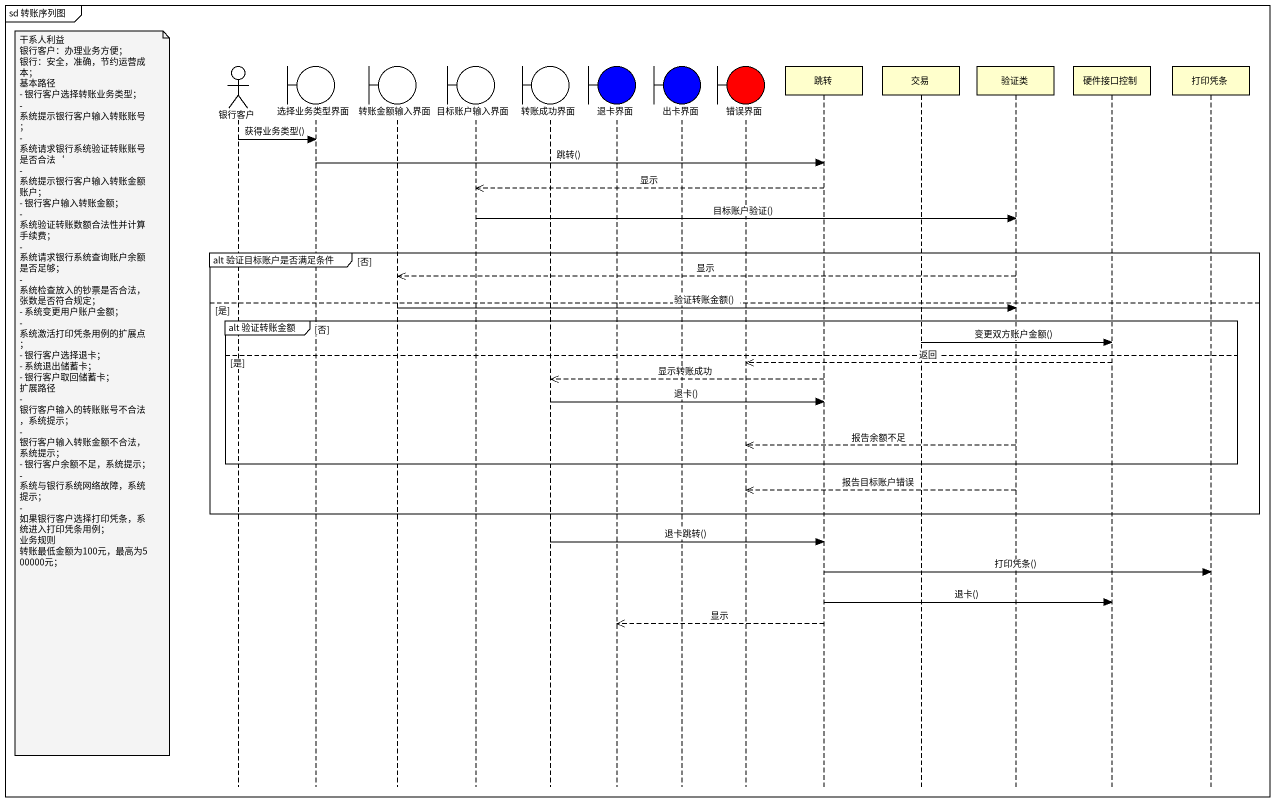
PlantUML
@startuml
mainframe sd 转账序列图
hide footbox
actor 银行客户
boundary 选择业务类型界面
boundary 转账金额输入界面
boundary 目标账户输入界面
boundary 转账成功界面
boundary 退卡界面 #0000FF
boundary 出卡界面 #0000FF
boundary 错误界面 #FF0000
participant 跳转
participant 交易
participant 验证类
participant 硬件接口控制
participant 打印凭条

银行客户 -> 选择业务类型界面 : 获得业务类型()
选择业务类型界面 -> 跳转 : 跳转()
跳转 -->> 目标账户输入界面 : 显示
目标账户输入界面 -> 验证类 : 目标账户验证()
group alt 验证目标账户是否满足条件 [否]
  验证类 -->> 转账金额输入界面 : 显示
else 是
  转账金额输入界面 -> 验证类 : 验证转账金额()
  group alt 验证转账金额 [否]
    交易 -> 硬件接口控制 : 变更双方账户金额()
  else 是
    硬件接口控制 -->> 错误界面 : 返回
    跳转 -->> 转账成功界面 : 显示转账成功
    note left of 银行客户
      干系人利益
      银行客户：办理业务方便；
      银行：安全，准确，节约运营成本；
      基本路径
      - 银行客户选择转账业务类型；
      - 系统提示银行客户输入转账账号；
      - 系统请求银行系统验证转账账号是否合法‘
      - 系统提示银行客户输入转账金额账户；
      - 银行客户输入转账金额；
      - 系统验证转账数额合法性并计算手续费；
      - 系统请求银行系统查询账户余额是否足够；
      - 系统检查放入的钞票是否合法，张数是否符合规定；
      - 系统变更用户账户金额；
      - 系统激活打印凭条用例的扩展点；
      - 银行客户选择退卡；
      - 系统退出储蓄卡；
      - 银行客户取回储蓄卡；
      扩展路径
      - 银行客户输入的转账账号不合法，系统提示；
      - 银行客户输入转账金额不合法，系统提示；
      - 银行客户余额不足，系统提示；
      - 系统与银行系统网络故障，系统提示；
      - 如果银行客户选择打印凭条，系统进入打印凭条用例；
      业务规则
      转账最低金额为100元，最高为500000元；
    end note
    转账成功界面 -> 跳转 : 退卡()
    验证类 -->> 错误界面 : 报告余额不足
  end
  验证类 -->> 错误界面 : 报告目标账户错误
end
转账成功界面 -> 跳转 : 退卡跳转()
跳转 -> 打印凭条 : 打印凭条()
跳转 -> 硬件接口控制 : 退卡()
跳转 -->> 退卡界面 : 显示
@enduml
